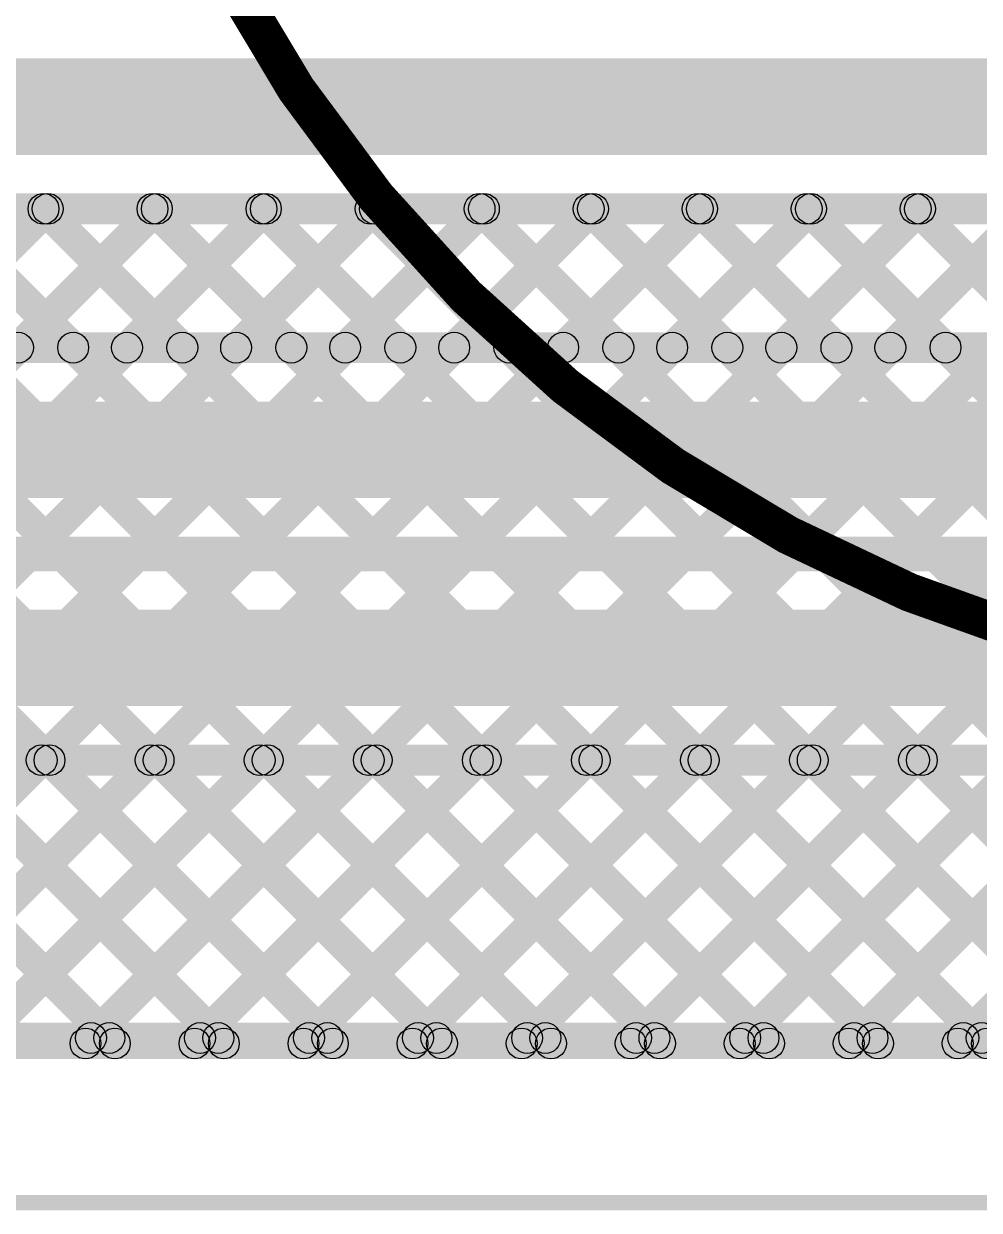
# Model space of a CAD drawing. Header units: millimetres. Extents: x 0 to 5.55, y 0 to 1.02.
# Drawn here: x 0.8952 to 1.1431, y -0.0033 to 0.3045 of the extents above; entities that cross this region are included whole.
import ezdxf

# ---------------------------------------------------------------- set-up
doc = ezdxf.new("R2010")
doc.units = ezdxf.units.MM
doc.header["$MEASUREMENT"] = 0
for name, color, linetype in [('BottomLayer', 5, 'Continuous'), ('Mechanical2', 216, 'Continuous'), ('TopLayer', 1, 'Continuous'), ('TopOverlay', 2, 'Continuous')]:
    doc.layers.add(name, color=color, linetype=linetype)

msp = doc.modelspace()

# ---------------------------------------------------------------- hatches: boundary and pattern name
at = {"layer": 'BottomLayer'}
for points in [[(0.73, 0.2705), (0.73, 0.2955), (1.243, 0.2955), (1.243, 0.2705)], [(0.764, 0.2525), (0.764, 0.2605), (1.243, 0.2605), (1.243, 0.2525)], [(0.86828, 0.21767), (0.86263, 0.22333), (0.89863, 0.25933), (0.90428, 0.25367)], [(0.86922, 0.25367), (0.87488, 0.25933), (0.91088, 0.22333), (0.90522, 0.21767)], [(0.89657, 0.21767), (0.89091, 0.22333), (0.92691, 0.25933), (0.93257, 0.25367)], [(0.89751, 0.25367), (0.90316, 0.25933), (0.93916, 0.22333), (0.93351, 0.21767)], [(0.92485, 0.21767), (0.91919, 0.22333), (0.95519, 0.25933), (0.96085, 0.25367)], [(0.92579, 0.25367), (0.93145, 0.25933), (0.96745, 0.22333), (0.96179, 0.21767)], [(0.95314, 0.21767), (0.94748, 0.22333), (0.98348, 0.25933), (0.98914, 0.25367)], [(0.95408, 0.25367), (0.95973, 0.25933), (0.99573, 0.22333), (0.99008, 0.21767)], [(0.98142, 0.21767), (0.97576, 0.22333), (1.01176, 0.25933), (1.01742, 0.25367)], [(0.98236, 0.25367), (0.98802, 0.25933), (1.02402, 0.22333), (1.01836, 0.21767)], [(1.0097, 0.21767), (1.00405, 0.22333), (1.04005, 0.25933), (1.0457, 0.25367)], [(1.01064, 0.25367), (1.0163, 0.25933), (1.0523, 0.22333), (1.04664, 0.21767)], [(1.03799, 0.21767), (1.03233, 0.22333), (1.06833, 0.25933), (1.07399, 0.25367)], [(1.03893, 0.25367), (1.04459, 0.25933), (1.08059, 0.22333), (1.07493, 0.21767)], [(1.06627, 0.21767), (1.06062, 0.22333), (1.09662, 0.25933), (1.10227, 0.25367)], [(1.06721, 0.25367), (1.07287, 0.25933), (1.10887, 0.22333), (1.10321, 0.21767)], [(1.09456, 0.21767), (1.0889, 0.22333), (1.1249, 0.25933), (1.13056, 0.25367)], [(1.0955, 0.25367), (1.10115, 0.25933), (1.13715, 0.22333), (1.1315, 0.21767)], [(1.12284, 0.21767), (1.11718, 0.22333), (1.15318, 0.25933), (1.15884, 0.25367)], [(1.12378, 0.25367), (1.12944, 0.25933), (1.16544, 0.22333), (1.15978, 0.21767)], [(0.757, 0.2165), (0.757, 0.2245), (1.655, 0.2245), (1.655, 0.2165)], [(0.757, 0.1815), (0.757, 0.2065), (1.655, 0.2065), (1.655, 0.1815)], [(0.74398, 0.1625), (0.74398, 0.1705), (1.293, 0.1705), (1.293, 0.1625)], [(0.757, 0.1635), (0.757, 0.1715), (1.64402, 0.1715), (1.64402, 0.1635)], [(0.733, 0.1275), (0.733, 0.1525), (1.293, 0.1525), (1.293, 0.1275)], [(0.733, 0.1095), (0.733, 0.1175), (1.293, 0.1175), (1.293, 0.1095)], [(0.83064, 0.0386), (0.82498, 0.04426), (0.89705, 0.11633), (0.9027, 0.11067)], [(0.84252, 0.11067), (0.84817, 0.11633), (0.92024, 0.04426), (0.91458, 0.0386)], [(0.85892, 0.0386), (0.85326, 0.04426), (0.92533, 0.11633), (0.93099, 0.11067)], [(0.8708, 0.11067), (0.87646, 0.11633), (0.94853, 0.04426), (0.94287, 0.0386)], [(0.88721, 0.0386), (0.88155, 0.04426), (0.95362, 0.11633), (0.95927, 0.11067)], [(0.89909, 0.11067), (0.90474, 0.11633), (0.97681, 0.04426), (0.97115, 0.0386)], [(0.91549, 0.0386), (0.90983, 0.04426), (0.9819, 0.11633), (0.98756, 0.11067)], [(0.92737, 0.11067), (0.93303, 0.11633), (1.00509, 0.04426), (0.99944, 0.0386)], [(0.94377, 0.0386), (0.93812, 0.04426), (1.01018, 0.11633), (1.01584, 0.11067)], [(0.95565, 0.11067), (0.96131, 0.11633), (1.03338, 0.04426), (1.02772, 0.0386)], [(0.97206, 0.0386), (0.9664, 0.04426), (1.03847, 0.11633), (1.04413, 0.11067)], [(0.98394, 0.11067), (0.9896, 0.11633), (1.06166, 0.04426), (1.05601, 0.0386)], [(1.00034, 0.0386), (0.99469, 0.04426), (1.06675, 0.11633), (1.07241, 0.11067)], [(1.01222, 0.11067), (1.01788, 0.11633), (1.08995, 0.04426), (1.08429, 0.0386)], [(1.02863, 0.0386), (1.02297, 0.04426), (1.09504, 0.11633), (1.10069, 0.11067)], [(1.04051, 0.11067), (1.04616, 0.11633), (1.11823, 0.04426), (1.11257, 0.0386)], [(1.05691, 0.0386), (1.05125, 0.04426), (1.12332, 0.11633), (1.12898, 0.11067)], [(1.06879, 0.11067), (1.07445, 0.11633), (1.14652, 0.04426), (1.14086, 0.0386)], [(1.0852, 0.0386), (1.07954, 0.04426), (1.15161, 0.11633), (1.15726, 0.11067)], [(1.09708, 0.11067), (1.10273, 0.11633), (1.1748, 0.04426), (1.16914, 0.0386)], [(1.11348, 0.0386), (1.10782, 0.04426), (1.17989, 0.11633), (1.18555, 0.11067)], [(1.12536, 0.11067), (1.13102, 0.11633), (1.20308, 0.04426), (1.19743, 0.0386)], [(1.14176, 0.0386), (1.13611, 0.04426), (1.20817, 0.11633), (1.21383, 0.11067)], [(0.054, 0.03743), (0.054, 0.04543), (1.40751, 0.04543), (1.40751, 0.03743)]]:
    msp.add_hatch(color=5, dxfattribs=at).paths.add_polyline_path(points)
h = msp.add_hatch(color=5, dxfattribs=at)
edge = h.paths.add_edge_path()
edge.add_arc((0.90034, 0.2565), 0.004, 0, 360)
h = msp.add_hatch(color=5, dxfattribs=at)
edge = h.paths.add_edge_path()
edge.add_arc((0.90145, 0.2565), 0.004, 0, 360)
h = msp.add_hatch(color=5, dxfattribs=at)
edge = h.paths.add_edge_path()
edge.add_arc((0.92862, 0.2565), 0.004, 0, 360)
h = msp.add_hatch(color=5, dxfattribs=at)
edge = h.paths.add_edge_path()
edge.add_arc((0.92974, 0.2565), 0.004, 0, 360)
h = msp.add_hatch(color=5, dxfattribs=at)
edge = h.paths.add_edge_path()
edge.add_arc((0.9569, 0.2565), 0.004, 0, 360)
h = msp.add_hatch(color=5, dxfattribs=at)
edge = h.paths.add_edge_path()
edge.add_arc((0.95802, 0.2565), 0.004, 0, 360)
h = msp.add_hatch(color=5, dxfattribs=at)
edge = h.paths.add_edge_path()
edge.add_arc((0.98519, 0.2565), 0.004, 0, 360)
h = msp.add_hatch(color=5, dxfattribs=at)
edge = h.paths.add_edge_path()
edge.add_arc((0.98631, 0.2565), 0.004, 0, 360)
h = msp.add_hatch(color=5, dxfattribs=at)
edge = h.paths.add_edge_path()
edge.add_arc((1.01347, 0.2565), 0.004, 0, 360)
h = msp.add_hatch(color=5, dxfattribs=at)
edge = h.paths.add_edge_path()
edge.add_arc((1.01459, 0.2565), 0.004, 0, 360)
h = msp.add_hatch(color=5, dxfattribs=at)
edge = h.paths.add_edge_path()
edge.add_arc((1.04176, 0.2565), 0.004, 0, 360)
h = msp.add_hatch(color=5, dxfattribs=at)
edge = h.paths.add_edge_path()
edge.add_arc((1.04288, 0.2565), 0.004, 0, 360)
h = msp.add_hatch(color=5, dxfattribs=at)
edge = h.paths.add_edge_path()
edge.add_arc((1.07004, 0.2565), 0.004, 0, 360)
h = msp.add_hatch(color=5, dxfattribs=at)
edge = h.paths.add_edge_path()
edge.add_arc((1.07116, 0.2565), 0.004, 0, 360)
h = msp.add_hatch(color=5, dxfattribs=at)
edge = h.paths.add_edge_path()
edge.add_arc((1.09833, 0.2565), 0.004, 0, 360)
h = msp.add_hatch(color=5, dxfattribs=at)
edge = h.paths.add_edge_path()
edge.add_arc((1.09944, 0.2565), 0.004, 0, 360)
h = msp.add_hatch(color=5, dxfattribs=at)
edge = h.paths.add_edge_path()
edge.add_arc((1.12661, 0.2565), 0.004, 0, 360)
h = msp.add_hatch(color=5, dxfattribs=at)
edge = h.paths.add_edge_path()
edge.add_arc((1.12773, 0.2565), 0.004, 0, 360)
h = msp.add_hatch(color=5, dxfattribs=at)
edge = h.paths.add_edge_path()
edge.add_arc((0.89374, 0.2205), 0.004, 0, 360)
h = msp.add_hatch(color=5, dxfattribs=at)
edge = h.paths.add_edge_path()
edge.add_arc((0.90805, 0.2205), 0.004, 0, 360)
h = msp.add_hatch(color=5, dxfattribs=at)
edge = h.paths.add_edge_path()
edge.add_arc((0.92202, 0.2205), 0.004, 0, 360)
h = msp.add_hatch(color=5, dxfattribs=at)
edge = h.paths.add_edge_path()
edge.add_arc((0.93634, 0.2205), 0.004, 0, 360)
h = msp.add_hatch(color=5, dxfattribs=at)
edge = h.paths.add_edge_path()
edge.add_arc((0.95031, 0.2205), 0.004, 0, 360)
h = msp.add_hatch(color=5, dxfattribs=at)
edge = h.paths.add_edge_path()
edge.add_arc((0.96462, 0.2205), 0.004, 0, 360)
h = msp.add_hatch(color=5, dxfattribs=at)
edge = h.paths.add_edge_path()
edge.add_arc((0.97859, 0.2205), 0.004, 0, 360)
h = msp.add_hatch(color=5, dxfattribs=at)
edge = h.paths.add_edge_path()
edge.add_arc((0.9929, 0.2205), 0.004, 0, 360)
h = msp.add_hatch(color=5, dxfattribs=at)
edge = h.paths.add_edge_path()
edge.add_arc((1.00688, 0.2205), 0.004, 0, 360)
h = msp.add_hatch(color=5, dxfattribs=at)
edge = h.paths.add_edge_path()
edge.add_arc((1.02119, 0.2205), 0.004, 0, 360)
h = msp.add_hatch(color=5, dxfattribs=at)
edge = h.paths.add_edge_path()
edge.add_arc((1.03516, 0.2205), 0.004, 0, 360)
h = msp.add_hatch(color=5, dxfattribs=at)
edge = h.paths.add_edge_path()
edge.add_arc((1.04947, 0.2205), 0.004, 0, 360)
h = msp.add_hatch(color=5, dxfattribs=at)
edge = h.paths.add_edge_path()
edge.add_arc((1.06344, 0.2205), 0.004, 0, 360)
h = msp.add_hatch(color=5, dxfattribs=at)
edge = h.paths.add_edge_path()
edge.add_arc((1.07776, 0.2205), 0.004, 0, 360)
h = msp.add_hatch(color=5, dxfattribs=at)
edge = h.paths.add_edge_path()
edge.add_arc((1.09173, 0.2205), 0.004, 0, 360)
h = msp.add_hatch(color=5, dxfattribs=at)
edge = h.paths.add_edge_path()
edge.add_arc((1.10604, 0.2205), 0.004, 0, 360)
h = msp.add_hatch(color=5, dxfattribs=at)
edge = h.paths.add_edge_path()
edge.add_arc((1.12001, 0.2205), 0.004, 0, 360)
h = msp.add_hatch(color=5, dxfattribs=at)
edge = h.paths.add_edge_path()
edge.add_arc((1.13433, 0.2205), 0.004, 0, 360)
h = msp.add_hatch(color=5, dxfattribs=at)
edge = h.paths.add_edge_path()
edge.add_arc((0.89988, 0.1135), 0.004, 0, 360)
h = msp.add_hatch(color=5, dxfattribs=at)
edge = h.paths.add_edge_path()
edge.add_arc((0.90191, 0.1135), 0.004, 0, 360)
h = msp.add_hatch(color=5, dxfattribs=at)
edge = h.paths.add_edge_path()
edge.add_arc((0.92816, 0.1135), 0.004, 0, 360)
h = msp.add_hatch(color=5, dxfattribs=at)
edge = h.paths.add_edge_path()
edge.add_arc((0.9302, 0.1135), 0.004, 0, 360)
h = msp.add_hatch(color=5, dxfattribs=at)
edge = h.paths.add_edge_path()
edge.add_arc((0.95644, 0.1135), 0.004, 0, 360)
h = msp.add_hatch(color=5, dxfattribs=at)
edge = h.paths.add_edge_path()
edge.add_arc((0.95848, 0.1135), 0.004, 0, 360)
h = msp.add_hatch(color=5, dxfattribs=at)
edge = h.paths.add_edge_path()
edge.add_arc((0.98473, 0.1135), 0.004, 0, 360)
h = msp.add_hatch(color=5, dxfattribs=at)
edge = h.paths.add_edge_path()
edge.add_arc((0.98677, 0.1135), 0.004, 0, 360)
h = msp.add_hatch(color=5, dxfattribs=at)
edge = h.paths.add_edge_path()
edge.add_arc((1.01301, 0.1135), 0.004, 0, 360)
h = msp.add_hatch(color=5, dxfattribs=at)
edge = h.paths.add_edge_path()
edge.add_arc((1.01505, 0.1135), 0.004, 0, 360)
h = msp.add_hatch(color=5, dxfattribs=at)
edge = h.paths.add_edge_path()
edge.add_arc((1.0413, 0.1135), 0.004, 0, 360)
h = msp.add_hatch(color=5, dxfattribs=at)
edge = h.paths.add_edge_path()
edge.add_arc((1.04334, 0.1135), 0.004, 0, 360)
h = msp.add_hatch(color=5, dxfattribs=at)
edge = h.paths.add_edge_path()
edge.add_arc((1.06958, 0.1135), 0.004, 0, 360)
h = msp.add_hatch(color=5, dxfattribs=at)
edge = h.paths.add_edge_path()
edge.add_arc((1.07162, 0.1135), 0.004, 0, 360)
h = msp.add_hatch(color=5, dxfattribs=at)
edge = h.paths.add_edge_path()
edge.add_arc((1.09787, 0.1135), 0.004, 0, 360)
h = msp.add_hatch(color=5, dxfattribs=at)
edge = h.paths.add_edge_path()
edge.add_arc((1.0999, 0.1135), 0.004, 0, 360)
h = msp.add_hatch(color=5, dxfattribs=at)
edge = h.paths.add_edge_path()
edge.add_arc((1.12615, 0.1135), 0.004, 0, 360)
h = msp.add_hatch(color=5, dxfattribs=at)
edge = h.paths.add_edge_path()
edge.add_arc((1.12819, 0.1135), 0.004, 0, 360)
h = msp.add_hatch(color=5, dxfattribs=at)
edge = h.paths.add_edge_path()
edge.add_arc((0.91266, 0.04143), 0.004, 0, 360)
h = msp.add_hatch(color=5, dxfattribs=at)
edge = h.paths.add_edge_path()
edge.add_arc((0.91741, 0.04143), 0.004, 0, 360)
h = msp.add_hatch(color=5, dxfattribs=at)
edge = h.paths.add_edge_path()
edge.add_arc((0.94095, 0.04143), 0.004, 0, 360)
h = msp.add_hatch(color=5, dxfattribs=at)
edge = h.paths.add_edge_path()
edge.add_arc((0.9457, 0.04143), 0.004, 0, 360)
h = msp.add_hatch(color=5, dxfattribs=at)
edge = h.paths.add_edge_path()
edge.add_arc((0.96923, 0.04143), 0.004, 0, 360)
h = msp.add_hatch(color=5, dxfattribs=at)
edge = h.paths.add_edge_path()
edge.add_arc((0.97398, 0.04143), 0.004, 0, 360)
h = msp.add_hatch(color=5, dxfattribs=at)
edge = h.paths.add_edge_path()
edge.add_arc((0.99751, 0.04143), 0.004, 0, 360)
h = msp.add_hatch(color=5, dxfattribs=at)
edge = h.paths.add_edge_path()
edge.add_arc((1.00227, 0.04143), 0.004, 0, 360)
h = msp.add_hatch(color=5, dxfattribs=at)
edge = h.paths.add_edge_path()
edge.add_arc((1.0258, 0.04143), 0.004, 0, 360)
h = msp.add_hatch(color=5, dxfattribs=at)
edge = h.paths.add_edge_path()
edge.add_arc((1.03055, 0.04143), 0.004, 0, 360)
h = msp.add_hatch(color=5, dxfattribs=at)
edge = h.paths.add_edge_path()
edge.add_arc((1.05408, 0.04143), 0.004, 0, 360)
h = msp.add_hatch(color=5, dxfattribs=at)
edge = h.paths.add_edge_path()
edge.add_arc((1.05883, 0.04143), 0.004, 0, 360)
h = msp.add_hatch(color=5, dxfattribs=at)
edge = h.paths.add_edge_path()
edge.add_arc((1.08237, 0.04143), 0.004, 0, 360)
h = msp.add_hatch(color=5, dxfattribs=at)
edge = h.paths.add_edge_path()
edge.add_arc((1.08712, 0.04143), 0.004, 0, 360)
h = msp.add_hatch(color=5, dxfattribs=at)
edge = h.paths.add_edge_path()
edge.add_arc((1.11065, 0.04143), 0.004, 0, 360)
h = msp.add_hatch(color=5, dxfattribs=at)
edge = h.paths.add_edge_path()
edge.add_arc((1.1154, 0.04143), 0.004, 0, 360)
h = msp.add_hatch(color=5, dxfattribs=at)
edge = h.paths.add_edge_path()
edge.add_arc((1.13894, 0.04143), 0.004, 0, 360)
h = msp.add_hatch(color=5, dxfattribs=at)
edge = h.paths.add_edge_path()
edge.add_arc((1.14369, 0.04143), 0.004, 0, 360)
at = {"layer": 'Mechanical2'}
msp.add_hatch(color=216, dxfattribs=at).paths.add_polyline_path([(0.00012, -0.00326), (0.00012, 0.00068), (1.45681, 0.00068), (1.45681, -0.00326)])
at = {"layer": 'TopLayer'}
for points in [[(0.474, 0.2705), (0.474, 0.2955), (4.302, 0.2955), (4.302, 0.2705)], [(0.48129, 0.2525), (0.48129, 0.2605), (4.302, 0.2605), (4.302, 0.2525)], [(0.68778, 0.03717), (0.68213, 0.04283), (0.89863, 0.25933), (0.90428, 0.25367)], [(0.71607, 0.03717), (0.71041, 0.04283), (0.92691, 0.25933), (0.93257, 0.25367)], [(0.74435, 0.03717), (0.73869, 0.04283), (0.95519, 0.25933), (0.96085, 0.25367)], [(0.75609, 0.25367), (0.76174, 0.25933), (0.97824, 0.04283), (0.97259, 0.03717)], [(0.77264, 0.03717), (0.76698, 0.04283), (0.98348, 0.25933), (0.98914, 0.25367)], [(0.78437, 0.25367), (0.79003, 0.25933), (1.00653, 0.04283), (1.00087, 0.03717)], [(0.80092, 0.03717), (0.79526, 0.04283), (1.01176, 0.25933), (1.01742, 0.25367)], [(0.81265, 0.25367), (0.81831, 0.25933), (1.03481, 0.04283), (1.02915, 0.03717)], [(0.8292, 0.03717), (0.82355, 0.04283), (1.04005, 0.25933), (1.0457, 0.25367)], [(0.84094, 0.25367), (0.8466, 0.25933), (1.0631, 0.04283), (1.05744, 0.03717)], [(0.85749, 0.03717), (0.85183, 0.04283), (1.06833, 0.25933), (1.07399, 0.25367)], [(0.86922, 0.25367), (0.87488, 0.25933), (1.09138, 0.04283), (1.08572, 0.03717)], [(0.88577, 0.03717), (0.88012, 0.04283), (1.09662, 0.25933), (1.10227, 0.25367)], [(0.89751, 0.25367), (0.90316, 0.25933), (1.11966, 0.04283), (1.11401, 0.03717)], [(0.91406, 0.03717), (0.9084, 0.04283), (1.1249, 0.25933), (1.13056, 0.25367)], [(0.92579, 0.25367), (0.93145, 0.25933), (1.14795, 0.04283), (1.14229, 0.03717)], [(0.94234, 0.03717), (0.93668, 0.04283), (1.15318, 0.25933), (1.15884, 0.25367)], [(0.95408, 0.25367), (0.95973, 0.25933), (1.17623, 0.04283), (1.17058, 0.03717)], [(0.97063, 0.03717), (0.96497, 0.04283), (1.18147, 0.25933), (1.18713, 0.25367)], [(0.98236, 0.25367), (0.98802, 0.25933), (1.20452, 0.04283), (1.19886, 0.03717)], [(0.99891, 0.03717), (0.99325, 0.04283), (1.20975, 0.25933), (1.21541, 0.25367)], [(1.01064, 0.25367), (1.0163, 0.25933), (1.2328, 0.04283), (1.22714, 0.03717)], [(1.02719, 0.03717), (1.02154, 0.04283), (1.23804, 0.25933), (1.24369, 0.25367)], [(1.03893, 0.25367), (1.04459, 0.25933), (1.26109, 0.04283), (1.25543, 0.03717)], [(1.05548, 0.03717), (1.04982, 0.04283), (1.26632, 0.25933), (1.27198, 0.25367)], [(1.06721, 0.25367), (1.07287, 0.25933), (1.28937, 0.04283), (1.28371, 0.03717)], [(1.08376, 0.03717), (1.07811, 0.04283), (1.29461, 0.25933), (1.30026, 0.25367)], [(1.0955, 0.25367), (1.10115, 0.25933), (1.31765, 0.04283), (1.312, 0.03717)], [(1.11205, 0.03717), (1.10639, 0.04283), (1.32289, 0.25933), (1.32855, 0.25367)], [(1.12378, 0.25367), (1.12944, 0.25933), (1.34594, 0.04283), (1.34028, 0.03717)], [(1.14033, 0.03717), (1.13467, 0.04283), (1.35117, 0.25933), (1.35683, 0.25367)], [(0.77722, 0.20426), (0.78287, 0.20991), (0.94996, 0.04283), (0.9443, 0.03717)], [(0.77642, 0.17677), (0.78207, 0.18243), (0.92167, 0.04283), (0.91602, 0.03717)], [(0.055, 0.036), (0.055, 0.044), (1.40851, 0.044), (1.40851, 0.036)]]:
    msp.add_hatch(color=1, dxfattribs=at).paths.add_polyline_path(points)
h = msp.add_hatch(color=1, dxfattribs=at)
edge = h.paths.add_edge_path()
edge.add_arc((0.90034, 0.2565), 0.004, 0, 360)
h = msp.add_hatch(color=1, dxfattribs=at)
edge = h.paths.add_edge_path()
edge.add_arc((0.90145, 0.2565), 0.004, 0, 360)
h = msp.add_hatch(color=1, dxfattribs=at)
edge = h.paths.add_edge_path()
edge.add_arc((0.92862, 0.2565), 0.004, 0, 360)
h = msp.add_hatch(color=1, dxfattribs=at)
edge = h.paths.add_edge_path()
edge.add_arc((0.92974, 0.2565), 0.004, 0, 360)
h = msp.add_hatch(color=1, dxfattribs=at)
edge = h.paths.add_edge_path()
edge.add_arc((0.9569, 0.2565), 0.004, 0, 360)
h = msp.add_hatch(color=1, dxfattribs=at)
edge = h.paths.add_edge_path()
edge.add_arc((0.95802, 0.2565), 0.004, 0, 360)
h = msp.add_hatch(color=1, dxfattribs=at)
edge = h.paths.add_edge_path()
edge.add_arc((0.98519, 0.2565), 0.004, 0, 360)
h = msp.add_hatch(color=1, dxfattribs=at)
edge = h.paths.add_edge_path()
edge.add_arc((0.98631, 0.2565), 0.004, 0, 360)
h = msp.add_hatch(color=1, dxfattribs=at)
edge = h.paths.add_edge_path()
edge.add_arc((1.01347, 0.2565), 0.004, 0, 360)
h = msp.add_hatch(color=1, dxfattribs=at)
edge = h.paths.add_edge_path()
edge.add_arc((1.01459, 0.2565), 0.004, 0, 360)
h = msp.add_hatch(color=1, dxfattribs=at)
edge = h.paths.add_edge_path()
edge.add_arc((1.04176, 0.2565), 0.004, 0, 360)
h = msp.add_hatch(color=1, dxfattribs=at)
edge = h.paths.add_edge_path()
edge.add_arc((1.04288, 0.2565), 0.004, 0, 360)
h = msp.add_hatch(color=1, dxfattribs=at)
edge = h.paths.add_edge_path()
edge.add_arc((1.07004, 0.2565), 0.004, 0, 360)
h = msp.add_hatch(color=1, dxfattribs=at)
edge = h.paths.add_edge_path()
edge.add_arc((1.07116, 0.2565), 0.004, 0, 360)
h = msp.add_hatch(color=1, dxfattribs=at)
edge = h.paths.add_edge_path()
edge.add_arc((1.09833, 0.2565), 0.004, 0, 360)
h = msp.add_hatch(color=1, dxfattribs=at)
edge = h.paths.add_edge_path()
edge.add_arc((1.09944, 0.2565), 0.004, 0, 360)
h = msp.add_hatch(color=1, dxfattribs=at)
edge = h.paths.add_edge_path()
edge.add_arc((1.12661, 0.2565), 0.004, 0, 360)
h = msp.add_hatch(color=1, dxfattribs=at)
edge = h.paths.add_edge_path()
edge.add_arc((1.12773, 0.2565), 0.004, 0, 360)
h = msp.add_hatch(color=1, dxfattribs=at)
edge = h.paths.add_edge_path()
edge.add_arc((0.91123, 0.04), 0.004, 0, 360)
h = msp.add_hatch(color=1, dxfattribs=at)
edge = h.paths.add_edge_path()
edge.add_arc((0.91885, 0.04), 0.004, 0, 360)
h = msp.add_hatch(color=1, dxfattribs=at)
edge = h.paths.add_edge_path()
edge.add_arc((0.93951, 0.04), 0.004, 0, 360)
h = msp.add_hatch(color=1, dxfattribs=at)
edge = h.paths.add_edge_path()
edge.add_arc((0.94713, 0.04), 0.004, 0, 360)
h = msp.add_hatch(color=1, dxfattribs=at)
edge = h.paths.add_edge_path()
edge.add_arc((0.9678, 0.04), 0.004, 0, 360)
h = msp.add_hatch(color=1, dxfattribs=at)
edge = h.paths.add_edge_path()
edge.add_arc((0.97541, 0.04), 0.004, 0, 360)
h = msp.add_hatch(color=1, dxfattribs=at)
edge = h.paths.add_edge_path()
edge.add_arc((0.99608, 0.04), 0.004, 0, 360)
h = msp.add_hatch(color=1, dxfattribs=at)
edge = h.paths.add_edge_path()
edge.add_arc((1.0037, 0.04), 0.004, 0, 360)
h = msp.add_hatch(color=1, dxfattribs=at)
edge = h.paths.add_edge_path()
edge.add_arc((1.02437, 0.04), 0.004, 0, 360)
h = msp.add_hatch(color=1, dxfattribs=at)
edge = h.paths.add_edge_path()
edge.add_arc((1.03198, 0.04), 0.004, 0, 360)
h = msp.add_hatch(color=1, dxfattribs=at)
edge = h.paths.add_edge_path()
edge.add_arc((1.05265, 0.04), 0.004, 0, 360)
h = msp.add_hatch(color=1, dxfattribs=at)
edge = h.paths.add_edge_path()
edge.add_arc((1.06027, 0.04), 0.004, 0, 360)
h = msp.add_hatch(color=1, dxfattribs=at)
edge = h.paths.add_edge_path()
edge.add_arc((1.08093, 0.04), 0.004, 0, 360)
h = msp.add_hatch(color=1, dxfattribs=at)
edge = h.paths.add_edge_path()
edge.add_arc((1.08855, 0.04), 0.004, 0, 360)
h = msp.add_hatch(color=1, dxfattribs=at)
edge = h.paths.add_edge_path()
edge.add_arc((1.10922, 0.04), 0.004, 0, 360)
h = msp.add_hatch(color=1, dxfattribs=at)
edge = h.paths.add_edge_path()
edge.add_arc((1.11684, 0.04), 0.004, 0, 360)
h = msp.add_hatch(color=1, dxfattribs=at)
edge = h.paths.add_edge_path()
edge.add_arc((1.1375, 0.04), 0.004, 0, 360)
h = msp.add_hatch(color=1, dxfattribs=at)
edge = h.paths.add_edge_path()
edge.add_arc((1.14512, 0.04), 0.004, 0, 360)

# ---------------------------------------------------------------- linework, layer by layer
at = {"layer": 'BottomLayer'}
for centre in [(0.90034, 0.2565), (0.90145, 0.2565), (0.92862, 0.2565), (0.92974, 0.2565), (0.9569, 0.2565), (0.95802, 0.2565), (0.98519, 0.2565), (0.98631, 0.2565), (1.01347, 0.2565), (1.01459, 0.2565), (1.04176, 0.2565), (1.04288, 0.2565), (1.07004, 0.2565), (1.07116, 0.2565), (1.09833, 0.2565), (1.09944, 0.2565), (1.12661, 0.2565), (1.12773, 0.2565), (0.89374, 0.2205), (0.90805, 0.2205), (0.92202, 0.2205), (0.93634, 0.2205), (0.95031, 0.2205), (0.96462, 0.2205), (0.97859, 0.2205), (0.9929, 0.2205), (1.00688, 0.2205), (1.02119, 0.2205), (1.03516, 0.2205), (1.04947, 0.2205), (1.06344, 0.2205), (1.07776, 0.2205), (1.09173, 0.2205), (1.10604, 0.2205), (1.12001, 0.2205), (1.13433, 0.2205), (0.89988, 0.1135), (0.90191, 0.1135), (0.92816, 0.1135), (0.9302, 0.1135), (0.95644, 0.1135), (0.95848, 0.1135), (0.98473, 0.1135), (0.98677, 0.1135), (1.01301, 0.1135), (1.01505, 0.1135), (1.0413, 0.1135), (1.04334, 0.1135), (1.06958, 0.1135), (1.07162, 0.1135), (1.09787, 0.1135), (1.0999, 0.1135), (1.12615, 0.1135), (1.12819, 0.1135), (0.91266, 0.04143), (0.91741, 0.04143), (0.94095, 0.04143), (0.9457, 0.04143), (0.96923, 0.04143), (0.97398, 0.04143), (0.99751, 0.04143), (1.00227, 0.04143), (1.0258, 0.04143), (1.03055, 0.04143), (1.05408, 0.04143), (1.05883, 0.04143), (1.08237, 0.04143), (1.08712, 0.04143), (1.11065, 0.04143), (1.1154, 0.04143), (1.13894, 0.04143), (1.14369, 0.04143)]:
    msp.add_circle(centre, 0.004, dxfattribs=at)
at = {"layer": 'TopLayer'}
for centre in [(0.90034, 0.2565), (0.90145, 0.2565), (0.92862, 0.2565), (0.92974, 0.2565), (0.9569, 0.2565), (0.95802, 0.2565), (0.98519, 0.2565), (0.98631, 0.2565), (1.01347, 0.2565), (1.01459, 0.2565), (1.04176, 0.2565), (1.04288, 0.2565), (1.07004, 0.2565), (1.07116, 0.2565), (1.09833, 0.2565), (1.09944, 0.2565), (1.12661, 0.2565), (1.12773, 0.2565), (0.91123, 0.04), (0.91885, 0.04), (0.93951, 0.04), (0.94713, 0.04), (0.9678, 0.04), (0.97541, 0.04), (0.99608, 0.04), (1.0037, 0.04), (1.02437, 0.04), (1.03198, 0.04), (1.05265, 0.04), (1.06027, 0.04), (1.08093, 0.04), (1.08855, 0.04), (1.10922, 0.04), (1.11684, 0.04), (1.1375, 0.04), (1.14512, 0.04)]:
    msp.add_circle(centre, 0.004, dxfattribs=at)
at = {"layer": 'TopOverlay', "const_width": 0.01}
msp.add_lwpolyline([(1.61486, 0.4844, 1), (0.9062, 0.4844, 1)], format="xyb", close=True, dxfattribs=at)

doc.saveas('drawing.dxf')
